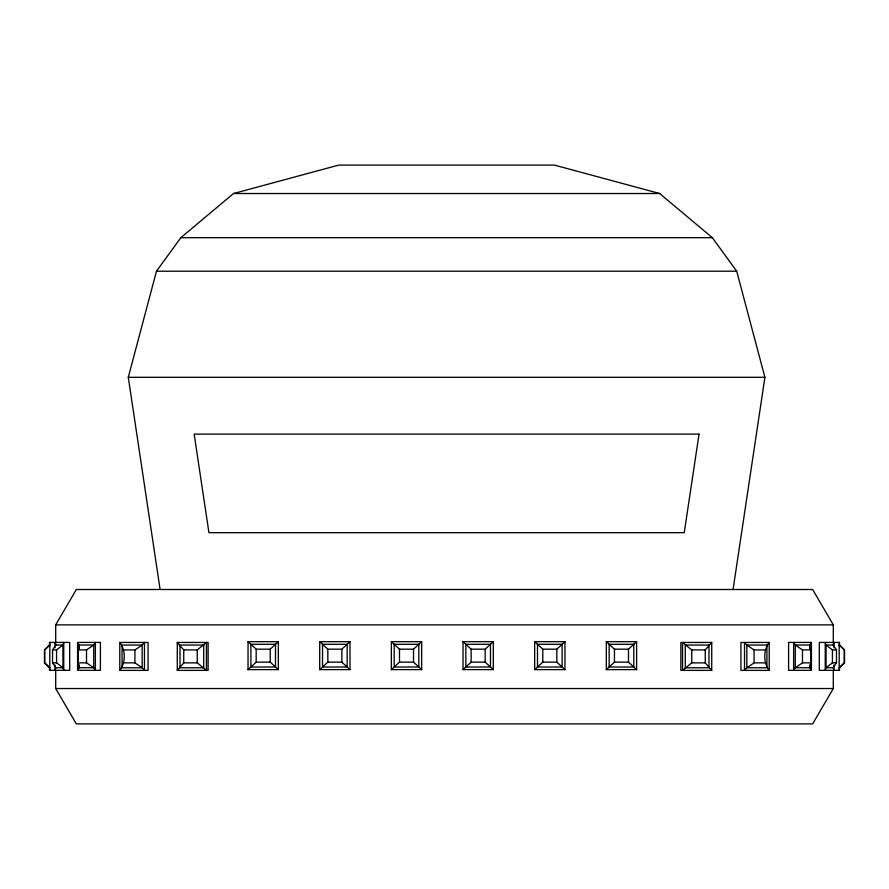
<?xml version="1.0" encoding="UTF-8"?>
<svg xmlns="http://www.w3.org/2000/svg" width="889" height="889" viewBox="0 0 889 889"><rect width="100%" height="100%" fill="white"/><g stroke="black" fill="none" stroke-linecap="round" stroke-linejoin="round"><path stroke-width="1.33" d="M733.069 589.507L764.907 377.303L736.703 271.201L712.333 237.685L659.671 193.524L554.436 165.098L338.742 165.098L233.518 193.524L180.845 237.685L156.475 271.201L128.283 377.303L160.109 589.507M77.576 670.339L79.232 667.728L78.265 662.85L78.265 649.903L79.232 645.025L77.576 642.414L100.401 642.414L100.401 670.339L77.576 670.339L77.576 642.414M811.424 642.414L809.768 645.025L810.735 649.903L810.735 662.85L809.768 667.728L811.424 670.339L788.599 670.339L788.599 642.414L811.424 642.414L811.424 670.339M119.782 642.447C125.727 649.703 125.727 663.127 119.782 670.384L148.063 670.384L148.063 642.447L119.782 642.447L119.782 670.384M769.218 670.384C763.273 663.127 763.273 649.703 769.218 642.447L740.937 642.447L740.937 670.384L769.218 670.384L769.218 642.447M55.04 647.725L55.04 642.414L55.851 645.025L52.54 649.903L52.54 662.85L55.851 667.728L55.04 670.339L55.04 665.016M833.96 665.016L833.96 670.339L833.149 667.728L836.46 662.85L836.46 649.903L833.149 645.025L833.96 642.414L833.96 647.725M55.707 642.869L55.707 624.878L76.343 589.507L812.657 589.507L833.293 624.878L833.293 642.869M833.293 670.55L833.293 688.542L812.657 723.902L76.343 723.902L55.707 688.542L55.707 670.55M177.278 642.447L183.745 649.937L183.745 662.883L177.278 670.384L177.278 642.447L208.126 642.447L208.126 670.384L177.278 670.384M711.722 670.384L705.255 662.883L705.255 649.937L711.722 642.447L711.722 670.384L680.874 670.384L680.874 642.447L711.722 642.447M49.495 645.025L44.45 649.903L44.45 662.85L49.495 667.728L49.495 670.339L69.686 670.339L69.686 642.414L49.495 642.414L49.495 646.403M49.817 645.025L44.772 649.903L44.772 662.85L49.817 667.728M839.183 667.728L844.228 662.85L844.228 649.903L839.183 645.025M248.042 669.617L256.176 662.127L270.212 662.127L278.335 669.617L278.335 641.691L248.042 641.691L248.042 669.617L278.335 669.617M248.042 641.691L256.176 649.181L270.212 649.181L278.335 641.691M319.707 669.617L327.83 662.127L341.865 662.127L349.988 669.617L349.988 641.691L319.707 641.691L319.707 669.617L349.988 669.617M319.707 641.691L327.83 649.181L341.865 649.181L349.988 641.691M391.36 669.617L399.483 662.127L413.518 662.127L421.653 669.617L421.653 641.691L391.36 641.691L391.36 669.617L421.653 669.617M391.36 641.691L399.483 649.181L413.518 649.181L421.653 641.691M463.013 669.617L471.137 662.127L485.172 662.127L493.306 669.617L493.306 641.691L463.013 641.691L463.013 669.617L493.306 669.617M463.013 641.691L471.137 649.181L485.172 649.181L493.306 641.691M534.667 669.617L542.801 662.127L556.836 662.127L564.96 669.617L564.96 641.691L534.667 641.691L534.667 669.617L564.96 669.617M534.667 641.691L542.801 649.181L556.836 649.181L564.96 641.691M606.32 669.617L614.455 662.127L628.49 662.127L636.613 669.617L636.613 641.691L606.32 641.691L606.32 669.617L636.613 669.617M606.32 641.691L614.455 649.181L628.49 649.181L636.613 641.691M52.54 649.903L56.574 649.903L62.93 645.025L63.741 642.414L63.741 670.339L62.93 667.728L62.93 645.025L55.851 645.025M836.46 662.85L832.426 662.85L826.07 667.728L825.259 670.339L825.259 642.414L826.07 645.025L826.07 667.728L833.149 667.728M183.745 649.937L197.258 649.937L206.448 642.447L206.448 670.384L197.258 662.883L183.745 662.883M705.255 662.883L691.742 662.883L682.552 670.384L682.552 642.447L691.742 649.937L705.255 649.937M78.265 649.903L86.522 649.903L93.712 645.025L95.379 642.414L95.379 670.339L93.712 667.728L86.522 662.85L78.265 662.85M810.735 662.85L802.478 662.85L795.288 667.728L793.621 670.339L793.621 642.414L795.288 645.025L802.478 649.903L810.735 649.903M123.482 649.937L134.928 649.937L142.162 645.058L144.474 642.447L144.474 670.384L142.162 667.772L134.928 662.883L123.482 662.883M765.518 662.883L754.072 662.883L746.838 667.772L744.526 670.384L744.526 642.447L746.838 645.058L754.072 649.937L765.518 649.937M233.518 193.524L659.671 193.524M180.845 237.685L712.333 237.685M156.475 271.201L736.703 271.201M128.283 377.303L764.907 377.303M55.707 624.878L833.293 624.878M833.149 645.025L826.07 645.025L832.426 649.903L836.46 649.903M52.54 662.85L56.574 662.85L62.93 667.728L55.851 667.728M55.707 688.542L833.293 688.542M839.505 645.025L844.55 649.903L844.55 662.85L839.505 667.728L839.505 670.339L819.314 670.339L819.314 642.414L839.505 642.414L839.505 646.403M839.183 642.414L839.183 670.339M832.426 649.903L832.426 662.85M809.768 649.026L809.768 645.025L795.288 645.025L795.288 667.728L809.768 667.728L809.768 665.061M802.478 649.903L802.478 662.85M754.072 649.937L754.072 662.883M691.742 649.937L691.742 662.883M628.49 649.181L628.49 662.127M614.455 649.181L614.455 662.127M556.836 649.181L556.836 662.127M542.801 649.181L542.801 662.127M485.172 649.181L485.172 662.127M471.137 649.181L471.137 662.127M413.518 649.181L413.518 662.127M399.483 649.181L399.483 662.127M341.865 649.181L341.865 662.127M327.83 649.181L327.83 662.127M270.212 649.181L270.212 662.127M256.176 649.181L256.176 662.127M197.258 649.937L197.258 662.883M134.928 649.937L134.928 662.883M86.522 649.903L86.522 662.85M79.232 649.026L79.232 645.025L93.712 645.025L93.712 667.728L79.232 667.728L79.232 665.061M56.574 649.903L56.574 662.85M49.817 642.414L49.817 670.339M699.032 434.121L684.241 532.689L208.937 532.689L194.158 434.121L699.032 434.121M275.501 644.303L250.876 644.303L250.876 667.006L275.501 667.006L275.501 644.303M347.154 644.303L322.529 644.303L322.529 667.006L347.154 667.006L347.154 644.303M418.819 644.303L394.194 644.303L394.194 667.006L418.819 667.006L418.819 644.303M490.472 644.303L465.847 644.303L465.847 667.006L490.472 667.006L490.472 644.303M562.126 644.303L537.501 644.303L537.501 667.006L562.126 667.006L562.126 644.303M633.779 644.303L609.154 644.303L609.154 667.006L633.779 667.006L633.779 644.303M142.162 645.058L122.082 645.058L122.082 667.772L142.162 667.772L142.162 645.058M203.714 645.058L180.011 645.058L180.011 667.772L203.714 667.772L203.714 645.058M708.989 645.058L685.286 645.058L685.286 667.772L708.989 667.772L708.989 645.058M766.918 645.058L746.838 645.058L746.838 667.772L766.918 667.772L766.918 645.058"/></g></svg>
